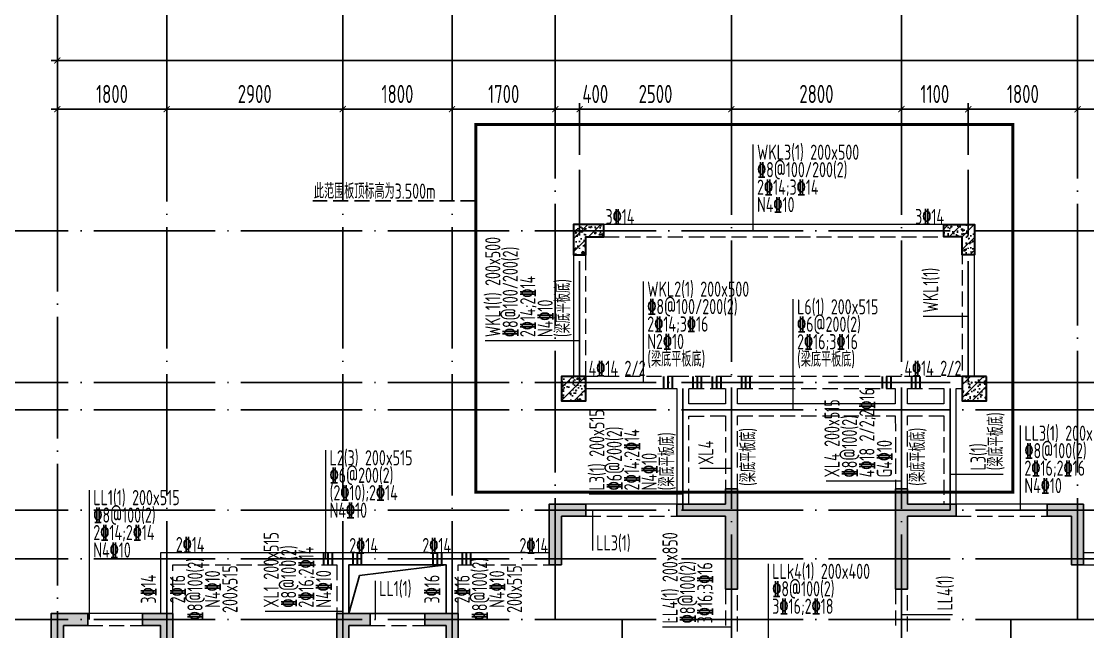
# Model space of a CAD drawing. Extents: x -1307975 to -76406, y -96289 to 379359.
# Drawn here: x -742445 to -724884, y 285583 to 295628 of the extents above; entities that cross this region are included whole.
import ezdxf
from ezdxf.enums import TextEntityAlignment as Align

# ---------------------------------------------------------------- set-up
doc = ezdxf.new("R2010")
doc.units = 0
doc.header["$LTSCALE"] = 1000
doc.linetypes.add('DASH', pattern=[0.35, 0.25, -0.1])
doc.linetypes.add('DOTE', pattern=[2.42, 2, -0.2, 0.02, -0.2])
doc.layers.get('0').update_dxf_attribs({"linetype": 'CONTINUOUS'})
doc.layers.get('DEFPOINTS').update_dxf_attribs({"linetype": 'CONTINUOUS'})
for name, color, linetype in [('A-AXIS', 1, 'CONTINUOUS'), ('A-DOTE', 10, 'DOTE'), ('S-D洞口', 4, 'CONTINUOUS'), ('S-L主梁线', 4, 'DASH'), ('S-L梁编号', 6, 'CONTINUOUS'), ('S-L梁配筋', 7, 'CONTINUOUS'), ('S-Q墙填充', 252, 'CONTINUOUS'), ('S-Q墙实线', 6, 'CONTINUOUS'), ('S-Y一般标注', 3, 'CONTINUOUS'), ('S-Z柱填充', 252, 'CONTINUOUS'), ('S-Z柱实线', 6, 'CONTINUOUS'), ('S-引出线', 40, 'CONTINUOUS'), ('TEXT', 2, 'CONTINUOUS')]:
    doc.layers.add(name, color=color, linetype=linetype)
doc.layers.add('梁附加箍筋', color=1, linetype='CONTINUOUS', lineweight=35)
doc.styles.add('TSSD_DIMENSION', font='Tssdeng.shx', dxfattribs={"width": 0.7, "bigfont": 'tssdchn.shx'})
doc.styles.add('TSSD_REIN', font='tssdeng.shx', dxfattribs={"width": 0.7, "height": 300, "bigfont": 'tssdchn.shx'})
doc.dimstyles.new('TSSD_100_100', dxfattribs={"dimtxt": 300, "dimasz": 100, "dimexe": 100, "dimexo": 250, "dimgap": 100, "dimtad": 1, "dimdec": 0, "dimzin": 0, "dimdsep": 46, "dimtxsty": 'TSSD_DIMENSION', "dimblk": 'ARCHTICK', "dimcen": 0, "dimdle": 100, "dimclrt": 7, "dimadec": 0, "dimazin": 0, "dimtfac": 1, "dimtdec": 0, "dimtix": 1, "dimtmove": 2, "dimatfit": 3, "dimldrblk": 'ARCHTICK', "dimfxl": 1, "dimtolj": 1, "dimtzin": 0, "dimarcsym": 0})
pattern_1 = [(50, (46738.58, -83346.06), (215.17805, -18.82564), [22.5, -247.5]), (355, (46738.58, -83346.06), (-41.6254, 225.65764), [18, -198]), (100.4514, (46756.5, -83347.63), (173.55281, 206.83186), [19.12206, -210.34263]), (46.1842, (46738.58, -83286.06), (320.1723, -49.6557), [33.75, -371.25]), (96.6356, (46765.26, -83290.2), (280.3988, 292.23536), [28.6831, -315.5139]), (351.1842, (46738.58, -83286.06), (280.3986, 292.2356), [27, -297]), (21, (46768.58, -83301.06), (179.07212, -120.78567), [22.5, -247.5]), (326, (46768.58, -83301.06), (72.9946, 217.545), [18, -198]), (71.4514, (46783.5, -83311.13), (252.0668, 96.75915), [19.12206, -210.34263]), (37.5, (46738.58, -83346.06), (3.647957, 99.868156), [0, -195.6, 0, -201, 0, -198.75]), (7.5, (46738.58, -83346.06), (78.92086, 118.32351), [0, -114.6, 0, -191.1, 0, -75.75]), (327.5, (46671.68, -83346.06), (160.14673, -6.76646), [0, -75, 0, -234, 0, -310.5]), (317.5, (46641.68, -83346.06), (174.95585, 30.0315), [0, -97.5, 0, -155.4, 0, -220.5]), (45, (46738.58, -83346.06), (-106.06602, 106.06602), [])]

# ---------------------------------------------------------------- blocks, each defined once
blk = doc.blocks.new('_ArchTick')
at = {"color": 0, "linetype": 'ByBlock', "const_width": 0.15}
blk.add_lwpolyline([(-0.5, -0.5), (0.5, 0.5)], dxfattribs=at)
blk = doc.blocks.new('*D190')
at = {"layer": 'DEFPOINTS', "color": 0, "transparency": 16777216}
for p in [(6400, 22100), (4600, 21100), (6400, 21100)]:
    blk.add_point(p, dxfattribs=at)
at = {"layer": 'S-Y一般标注', "color": 0, "lineweight": -2, "transparency": 16777216}
for p, q in [((4600, 21350), (4600, 22200)), ((6400, 21350), (6400, 22200)), ((4500, 22100), (6500, 22100))]:
    blk.add_line(p, q, dxfattribs=at)
at = {"layer": 'S-Y一般标注', "color": 0, "lineweight": -2, "transparency": 16777216, "xscale": 100, "yscale": 100, "zscale": 100, "rotation": 180}
blk.add_blockref('_ArchTick', (4600, 22100), dxfattribs=at)
at = {"layer": 'S-Y一般标注', "color": 0, "lineweight": -2, "transparency": 16777216, "xscale": 100, "yscale": 100, "zscale": 100}
blk.add_blockref('_ArchTick', (6400, 22100), dxfattribs=at)
at = {"layer": 'S-Y一般标注', "color": 7, "transparency": 16777216, "insert": (5500, 22350), "char_height": 300, "attachment_point": 5, "style": 'TSSD_DIMENSION'}
blk.add_mtext('\\A1;1800', dxfattribs=at)
blk = doc.blocks.new('*D191')
at = {"layer": 'DEFPOINTS', "color": 0, "transparency": 16777216}
for p in [(9300, 22100), (6400, 21100), (9300, 21100)]:
    blk.add_point(p, dxfattribs=at)
at = {"layer": 'S-Y一般标注', "color": 0, "lineweight": -2, "transparency": 16777216}
for p, q in [((6400, 21350), (6400, 22200)), ((9300, 21350), (9300, 22200)), ((6300, 22100), (9400, 22100))]:
    blk.add_line(p, q, dxfattribs=at)
at = {"layer": 'S-Y一般标注', "color": 0, "lineweight": -2, "transparency": 16777216, "xscale": 100, "yscale": 100, "zscale": 100, "rotation": 180}
blk.add_blockref('_ArchTick', (6400, 22100), dxfattribs=at)
at = {"layer": 'S-Y一般标注', "color": 0, "lineweight": -2, "transparency": 16777216, "xscale": 100, "yscale": 100, "zscale": 100}
blk.add_blockref('_ArchTick', (9300, 22100), dxfattribs=at)
at = {"layer": 'S-Y一般标注', "color": 7, "transparency": 16777216, "insert": (7850, 22350), "char_height": 300, "attachment_point": 5, "style": 'TSSD_DIMENSION'}
blk.add_mtext('\\A1;2900', dxfattribs=at)
blk = doc.blocks.new('*D192')
at = {"layer": 'DEFPOINTS', "color": 0, "transparency": 16777216}
for p in [(11100, 22100), (9300, 21100), (11100, 21100)]:
    blk.add_point(p, dxfattribs=at)
at = {"layer": 'S-Y一般标注', "color": 0, "lineweight": -2, "transparency": 16777216}
for p, q in [((9300, 21350), (9300, 22200)), ((11100, 21350), (11100, 22200)), ((9200, 22100), (11200, 22100))]:
    blk.add_line(p, q, dxfattribs=at)
at = {"layer": 'S-Y一般标注', "color": 0, "lineweight": -2, "transparency": 16777216, "xscale": 100, "yscale": 100, "zscale": 100, "rotation": 180}
blk.add_blockref('_ArchTick', (9300, 22100), dxfattribs=at)
at = {"layer": 'S-Y一般标注', "color": 0, "lineweight": -2, "transparency": 16777216, "xscale": 100, "yscale": 100, "zscale": 100}
blk.add_blockref('_ArchTick', (11100, 22100), dxfattribs=at)
at = {"layer": 'S-Y一般标注', "color": 7, "transparency": 16777216, "insert": (10200, 22350), "char_height": 300, "attachment_point": 5, "style": 'TSSD_DIMENSION'}
blk.add_mtext('\\A1;1800', dxfattribs=at)
blk = doc.blocks.new('*D193')
at = {"layer": 'DEFPOINTS', "color": 0, "transparency": 16777216}
for p in [(12800, 22100), (11100, 21100), (12800, 21100)]:
    blk.add_point(p, dxfattribs=at)
at = {"layer": 'S-Y一般标注', "color": 0, "lineweight": -2, "transparency": 16777216}
for p, q in [((11100, 21350), (11100, 22200)), ((12800, 21350), (12800, 22200)), ((11000, 22100), (12900, 22100))]:
    blk.add_line(p, q, dxfattribs=at)
at = {"layer": 'S-Y一般标注', "color": 0, "lineweight": -2, "transparency": 16777216, "xscale": 100, "yscale": 100, "zscale": 100, "rotation": 180}
blk.add_blockref('_ArchTick', (11100, 22100), dxfattribs=at)
at = {"layer": 'S-Y一般标注', "color": 0, "lineweight": -2, "transparency": 16777216, "xscale": 100, "yscale": 100, "zscale": 100}
blk.add_blockref('_ArchTick', (12800, 22100), dxfattribs=at)
at = {"layer": 'S-Y一般标注', "color": 7, "transparency": 16777216, "insert": (11950, 22350), "char_height": 300, "attachment_point": 5, "style": 'TSSD_DIMENSION'}
blk.add_mtext('\\A1;1700', dxfattribs=at)
blk = doc.blocks.new('*D194')
at = {"layer": 'DEFPOINTS', "color": 0, "transparency": 16777216}
for p in [(13200, 22100), (12800, 21100), (13200, 21100)]:
    blk.add_point(p, dxfattribs=at)
at = {"layer": 'S-Y一般标注', "color": 0, "lineweight": -2, "transparency": 16777216}
for p, q in [((12800, 21350), (12800, 22200)), ((13200, 21350), (13200, 22200)), ((12700, 22100), (13300, 22100))]:
    blk.add_line(p, q, dxfattribs=at)
at = {"layer": 'S-Y一般标注', "color": 0, "lineweight": -2, "transparency": 16777216, "xscale": 100, "yscale": 100, "zscale": 100, "rotation": 180}
blk.add_blockref('_ArchTick', (12800, 22100), dxfattribs=at)
at = {"layer": 'S-Y一般标注', "color": 0, "lineweight": -2, "transparency": 16777216, "xscale": 100, "yscale": 100, "zscale": 100}
blk.add_blockref('_ArchTick', (13200, 22100), dxfattribs=at)
at = {"layer": 'S-Y一般标注', "color": 7, "transparency": 16777216, "insert": (13458, 22350), "char_height": 300, "attachment_point": 5, "style": 'TSSD_DIMENSION'}
blk.add_mtext('\\A1;400', dxfattribs=at)
blk = doc.blocks.new('*D195')
at = {"layer": 'DEFPOINTS', "color": 0, "transparency": 16777216}
for p in [(18500, 22100), (15700, 21100), (18500, 21100)]:
    blk.add_point(p, dxfattribs=at)
at = {"layer": 'S-Y一般标注', "color": 0, "lineweight": -2, "transparency": 16777216}
for p, q in [((15700, 21350), (15700, 22200)), ((18500, 21350), (18500, 22200)), ((15600, 22100), (18600, 22100))]:
    blk.add_line(p, q, dxfattribs=at)
at = {"layer": 'S-Y一般标注', "color": 0, "lineweight": -2, "transparency": 16777216, "xscale": 100, "yscale": 100, "zscale": 100, "rotation": 180}
blk.add_blockref('_ArchTick', (15700, 22100), dxfattribs=at)
at = {"layer": 'S-Y一般标注', "color": 0, "lineweight": -2, "transparency": 16777216, "xscale": 100, "yscale": 100, "zscale": 100}
blk.add_blockref('_ArchTick', (18500, 22100), dxfattribs=at)
at = {"layer": 'S-Y一般标注', "color": 7, "transparency": 16777216, "insert": (17100, 22350), "char_height": 300, "attachment_point": 5, "style": 'TSSD_DIMENSION'}
blk.add_mtext('\\A1;2800', dxfattribs=at)
blk = doc.blocks.new('*D196')
at = {"layer": 'DEFPOINTS', "color": 0, "transparency": 16777216}
for p in [(19600, 22100), (18500, 21100), (19600, 21100)]:
    blk.add_point(p, dxfattribs=at)
at = {"layer": 'S-Y一般标注', "color": 0, "lineweight": -2, "transparency": 16777216}
for p, q in [((18500, 21350), (18500, 22200)), ((19600, 21350), (19600, 22200)), ((18400, 22100), (19700, 22100))]:
    blk.add_line(p, q, dxfattribs=at)
at = {"layer": 'S-Y一般标注', "color": 0, "lineweight": -2, "transparency": 16777216, "xscale": 100, "yscale": 100, "zscale": 100, "rotation": 180}
blk.add_blockref('_ArchTick', (18500, 22100), dxfattribs=at)
at = {"layer": 'S-Y一般标注', "color": 0, "lineweight": -2, "transparency": 16777216, "xscale": 100, "yscale": 100, "zscale": 100}
blk.add_blockref('_ArchTick', (19600, 22100), dxfattribs=at)
at = {"layer": 'S-Y一般标注', "color": 7, "transparency": 16777216, "insert": (19050, 22350), "char_height": 300, "attachment_point": 5, "style": 'TSSD_DIMENSION'}
blk.add_mtext('\\A1;1100', dxfattribs=at)
blk = doc.blocks.new('*D197')
at = {"layer": 'DEFPOINTS', "color": 0, "transparency": 16777216}
for p in [(23100, 22100), (21400, 21100), (23100, 21100)]:
    blk.add_point(p, dxfattribs=at)
at = {"layer": 'S-Y一般标注', "color": 0, "lineweight": -2, "transparency": 16777216}
for p, q in [((21400, 21350), (21400, 22200)), ((23100, 21350), (23100, 22200)), ((21300, 22100), (23200, 22100))]:
    blk.add_line(p, q, dxfattribs=at)
at = {"layer": 'S-Y一般标注', "color": 0, "lineweight": -2, "transparency": 16777216, "xscale": 100, "yscale": 100, "zscale": 100, "rotation": 180}
blk.add_blockref('_ArchTick', (21400, 22100), dxfattribs=at)
at = {"layer": 'S-Y一般标注', "color": 0, "lineweight": -2, "transparency": 16777216, "xscale": 100, "yscale": 100, "zscale": 100}
blk.add_blockref('_ArchTick', (23100, 22100), dxfattribs=at)
at = {"layer": 'S-Y一般标注', "color": 7, "transparency": 16777216, "insert": (22250, 22350), "char_height": 300, "attachment_point": 5, "style": 'TSSD_DIMENSION'}
blk.add_mtext('\\A1;1700', dxfattribs=at)
blk = doc.blocks.new('*D212')
at = {"layer": 'DEFPOINTS', "color": 0, "transparency": 16777216}
for p in [(54600, 22900), (4600, 21100), (54600, 21100)]:
    blk.add_point(p, dxfattribs=at)
at = {"layer": 'S-Y一般标注', "color": 0, "lineweight": -2, "transparency": 16777216}
for p, q in [((4500, 22900), (54700, 22900)), ((4600, 21350), (4600, 23000)), ((54600, 21350), (54600, 23000))]:
    blk.add_line(p, q, dxfattribs=at)
at = {"layer": 'S-Y一般标注', "color": 0, "lineweight": -2, "transparency": 16777216, "xscale": 100, "yscale": 100, "zscale": 100, "rotation": 180}
blk.add_blockref('_ArchTick', (4600, 22900), dxfattribs=at)
at = {"layer": 'S-Y一般标注', "color": 0, "lineweight": -2, "transparency": 16777216, "xscale": 100, "yscale": 100, "zscale": 100}
blk.add_blockref('_ArchTick', (54600, 22900), dxfattribs=at)
at = {"layer": 'S-Y一般标注', "color": 7, "transparency": 16777216, "insert": (29600, 23150), "char_height": 300, "attachment_point": 5, "style": 'TSSD_DIMENSION'}
blk.add_mtext('\\A1;50000', dxfattribs=at)
blk = doc.blocks.new('*D225')
at = {"layer": 'DEFPOINTS', "color": 0, "transparency": 16777216}
for p in [(15700, 22100), (13200, 21100), (15700, 21100)]:
    blk.add_point(p, dxfattribs=at)
at = {"layer": 'S-Y一般标注', "color": 0, "lineweight": -2, "transparency": 16777216}
for p, q in [((13200, 21350), (13200, 22200)), ((15700, 21350), (15700, 22200)), ((13100, 22100), (15800, 22100))]:
    blk.add_line(p, q, dxfattribs=at)
at = {"layer": 'S-Y一般标注', "color": 0, "lineweight": -2, "transparency": 16777216, "xscale": 100, "yscale": 100, "zscale": 100, "rotation": 180}
blk.add_blockref('_ArchTick', (13200, 22100), dxfattribs=at)
at = {"layer": 'S-Y一般标注', "color": 0, "lineweight": -2, "transparency": 16777216, "xscale": 100, "yscale": 100, "zscale": 100}
blk.add_blockref('_ArchTick', (15700, 22100), dxfattribs=at)
at = {"layer": 'S-Y一般标注', "color": 7, "transparency": 16777216, "insert": (14450, 22350), "char_height": 300, "attachment_point": 5, "style": 'TSSD_DIMENSION'}
blk.add_mtext('\\A1;2500', dxfattribs=at)
blk = doc.blocks.new('*D226')
at = {"layer": 'DEFPOINTS', "color": 0, "transparency": 16777216}
for p in [(21400, 22100), (19600, 21100), (21400, 21100)]:
    blk.add_point(p, dxfattribs=at)
at = {"layer": 'S-Y一般标注', "color": 0, "lineweight": -2, "transparency": 16777216}
for p, q in [((19600, 21350), (19600, 22200)), ((21400, 21350), (21400, 22200)), ((19500, 22100), (21500, 22100))]:
    blk.add_line(p, q, dxfattribs=at)
at = {"layer": 'S-Y一般标注', "color": 0, "lineweight": -2, "transparency": 16777216, "xscale": 100, "yscale": 100, "zscale": 100, "rotation": 180}
blk.add_blockref('_ArchTick', (19600, 22100), dxfattribs=at)
at = {"layer": 'S-Y一般标注', "color": 0, "lineweight": -2, "transparency": 16777216, "xscale": 100, "yscale": 100, "zscale": 100}
blk.add_blockref('_ArchTick', (21400, 22100), dxfattribs=at)
at = {"layer": 'S-Y一般标注', "color": 7, "transparency": 16777216, "insert": (20500, 22350), "char_height": 300, "attachment_point": 5, "style": 'TSSD_DIMENSION'}
blk.add_mtext('\\A1;1800', dxfattribs=at)
blk = doc.blocks.new('20210807.15313138')
at = {"layer": 'S-Q墙填充'}
h = blk.add_hatch(color=252, dxfattribs=at)
h.dxf.hatch_style = 1
h.paths.add_polyline_path([(72216, 67840), (72216, 68190), (72016, 68190), (72016, 67940), (71216, 67940), (71216, 67740), (72016, 67740), (72016, 66540), (72216, 66540)])
h = blk.add_hatch(color=252, dxfattribs=at)
h.dxf.hatch_style = 1
h.paths.add_polyline_path([(74816, 67840), (74816, 66540), (75016, 66540), (75016, 67740), (75815, 67740), (75815, 67940), (75016, 67940), (75016, 68190), (74816, 68190)])
h = blk.add_hatch(color=252, dxfattribs=at)
h.dxf.hatch_style = 1
h.paths.add_polyline_path([(69316, 67740), (69716, 67740), (69716, 67940), (69116, 67940), (69116, 66940), (69316, 66940)])
h = blk.add_hatch(color=252, dxfattribs=at)
h.dxf.hatch_style = 1
h.paths.add_polyline_path([(77916, 67940), (77316, 67940), (77316, 67740), (77716, 67740), (77716, 66940), (77916, 66940)])
h = blk.add_hatch(color=252, dxfattribs=at)
h.dxf.hatch_style = 1
h.paths.add_polyline_path([(61116, 65940), (61516, 65940), (61516, 66140), (60916, 66140), (60916, 63140), (61816, 63140), (61816, 63340), (61116, 63340)])
h = blk.add_hatch(color=252, dxfattribs=at)
h.dxf.hatch_style = 1
h.paths.add_polyline_path([(62416, 65940), (62716, 65940), (62716, 65290), (62916, 65290), (62916, 66140), (62416, 66140)])
h = blk.add_hatch(color=252, dxfattribs=at)
h.dxf.hatch_style = 1
h.paths.add_polyline_path([(65816, 65940), (66166, 65940), (66166, 66140), (65616, 66140), (65616, 63140), (65816, 63140)])
h = blk.add_hatch(color=252, dxfattribs=at)
h.dxf.hatch_style = 1
h.paths.add_polyline_path([(67616, 66140), (67066, 66140), (67066, 65940), (67416, 65940), (67416, 65140), (67616, 65140)])
at = {"layer": 'S-Z柱填充'}
h = blk.add_hatch(dxfattribs=at)
h.set_pattern_fill('ARMORED', color=256, scale=30, style=0)
h.set_pattern_definition(pattern_1)
h.paths.add_polyline_path([(70016, 72540), (69516, 72540), (69516, 72040), (69716, 72040), (69716, 72340), (70016, 72340)])
h = blk.add_hatch(dxfattribs=at)
h.set_pattern_fill('ARMORED', color=256, scale=30, style=0)
h.set_pattern_definition(pattern_1)
h.paths.add_polyline_path([(75616, 72540), (76116, 72540), (76116, 72040), (75916, 72040), (75916, 72340), (75616, 72340)])
h = blk.add_hatch(dxfattribs=at)
h.set_pattern_fill('ARMORED', color=256, scale=30, style=0)
h.set_pattern_definition([(50, (-310092.94, 38050.78), (215.178055, -18.82564), [22.5, -247.5]), (355, (-310092.94, 38050.78), (-41.6254, 225.65764), [18, -198]), (100.4514, (-310075.01, 38049.2), (173.55281, 206.83186), [19.12206, -210.34263]), (46.1842, (-310092.94, 38110.78), (320.17231, -49.6557), [33.75, -371.25]), (96.6356, (-310066.26, 38106.64), (280.3988, 292.23536), [28.6831, -315.5139]), (351.1842, (-310092.94, 38110.78), (280.39858, 292.23558), [27, -297]), (21, (-310062.94, 38095.78), (179.072116, -120.78567), [22.5, -247.5]), (326, (-310062.94, 38095.78), (72.9946, 217.54501), [18, -198]), (71.4514, (-310048.02, 38085.71), (252.06679, 96.75915), [19.12206, -210.34263]), (37.5, (-310092.945, 38050.78), (3.647957, 99.868156), [0, -195.6, 0, -201, 0, -198.75]), (7.5, (-310092.94, 38050.78), (78.92086, 118.323514), [0, -114.6, 0, -191.1, 0, -75.75]), (327.5, (-310159.845, 38050.78), (160.146731, -6.766462), [0, -75, 0, -234, 0, -310.5]), (317.5, (-310189.84, 38050.78), (174.95585, 30.031495), [0, -97.5, 0, -155.4, 0, -220.5]), (45, (-310092.94, 38050.78), (-106.06602, 106.06602), [])])
h.paths.add_polyline_path([(69716, 70040), (69316, 70040), (69316, 69640), (69716, 69640)])
h = blk.add_hatch(dxfattribs=at)
h.set_pattern_fill('ARMORED', color=256, scale=30, style=0)
h.set_pattern_definition([(50, (-309692.94, 38050.78), (215.178055, -18.82564), [22.5, -247.5]), (355, (-309692.94, 38050.78), (-41.6254, 225.65764), [18, -198]), (100.4514, (-309675.01, 38049.21), (173.55281, 206.83186), [19.12206, -210.34263]), (46.1842, (-309692.94, 38110.78), (320.17231, -49.6557), [33.75, -371.25]), (96.6356, (-309666.26, 38106.64), (280.3988, 292.23536), [28.6831, -315.5139]), (351.1842, (-309692.94, 38110.78), (280.39858, 292.23558), [27, -297]), (21, (-309662.94, 38095.78), (179.072116, -120.78567), [22.5, -247.5]), (326, (-309662.94, 38095.78), (72.9946, 217.54501), [18, -198]), (71.4514, (-309648.02, 38085.71), (252.06679, 96.75915), [19.12206, -210.34263]), (37.5, (-309692.945, 38050.78), (3.647957, 99.868156), [0, -195.6, 0, -201, 0, -198.75]), (7.5, (-309692.94, 38050.78), (78.92086, 118.323514), [0, -114.6, 0, -191.1, 0, -75.75]), (327.5, (-309759.845, 38050.78), (160.146731, -6.766462), [0, -75, 0, -234, 0, -310.5]), (317.5, (-309789.84, 38050.78), (174.95585, 30.031495), [0, -97.5, 0, -155.4, 0, -220.5]), (45, (-309692.94, 38050.78), (-106.06602, 106.06602), [])])
h.paths.add_polyline_path([(76316, 70040), (75916, 70040), (75916, 69640), (76316, 69640)])
at = {"layer": 'S-D洞口', "color": 5}
blk.add_lwpolyline([(65816, 66140), (67416, 66140), (67416, 66940), (65816, 66940), (65816, 66140), (65993, 66762), (67416, 66940)], dxfattribs=at)
at = {"layer": 'S-L主梁线', "linetype": 'ByBlock', "lineweight": 18}
for p, q in [((75716, 72540), (70016, 72540)), ((69516, 72040), (69516, 70040)), ((76116, 70040), (76116, 72140)), ((69716, 69840), (71215, 69840)), ((71215, 69840), (71216, 67940)), ((75815, 67940), (75815, 69840)), ((72016, 69590), (71415, 69589)), ((74815, 69590), (72216, 69590)), ((75615, 69590), (75015, 69590)), ((75816, 69590), (75815, 69590)), ((71216, 67940), (69716, 67940)), ((77316, 67940), (75815, 67940)), ((62716, 67140), (62716, 66140)), ((65716, 67140), (62716, 67140)), ((67516, 67140), (65716, 67140)), ((69116, 67140), (67516, 67140)), ((79516, 67140), (77916, 67140)), ((65816, 66940), (67416, 66940)), ((65816, 66140), (65816, 66940)), ((67416, 66940), (67416, 66140)), ((62416, 66140), (61516, 66140)), ((67066, 66140), (66166, 66140))]:
    blk.add_line(p, q, dxfattribs=at)
at = {"layer": 'S-L主梁线', "linetype": 'DASH', "lineweight": 18}
for p, q in [((70016, 72340), (75716, 72340)), ((69716, 70040), (69716, 72040)), ((75916, 72140), (75916, 70040)), ((71315, 70040), (69716, 70040)), ((72116, 70040), (71315, 70040)), ((74915, 70040), (72116, 70040)), ((75916, 70040), (74915, 70040)), ((71415, 69589), (71415, 69840)), ((71415, 69840), (72016, 69840)), ((72016, 69840), (72016, 69590)), ((72216, 69590), (72216, 69840)), ((72216, 69840), (74815, 69840)), ((74815, 69840), (74815, 69590)), ((75015, 69590), (75015, 69840)), ((75015, 69840), (75615, 69840)), ((75615, 69840), (75615, 69590)), ((75815, 69840), (75916, 69840)), ((71415, 69389), (72016, 69390)), ((71416, 67940), (71415, 69389)), ((72016, 69390), (72016, 68190)), ((72216, 68190), (72216, 69390)), ((72216, 69390), (74815, 69390)), ((74815, 69390), (74816, 68190)), ((75015, 69390), (75616, 69390)), ((75016, 68190), (75015, 69390)), ((75615, 69390), (75615, 67940)), ((69716, 67740), (71216, 67740)), ((75815, 67740), (77316, 67740)), ((62916, 66940), (65616, 66940)), ((62916, 66140), (62916, 66940)), ((65616, 66940), (65616, 66140)), ((67616, 66940), (69116, 66940)), ((67616, 66140), (67616, 66940)), ((77916, 66940), (79416, 66940)), ((72016, 66540), (72016, 65840)), ((72216, 65840), (72216, 66540)), ((74816, 66540), (74816, 65840)), ((75016, 65840), (75016, 66540)), ((61516, 65940), (62416, 65940)), ((66166, 65940), (67066, 65940))]:
    blk.add_line(p, q, dxfattribs=at)
at = {"layer": 'S-Q墙实线'}
blk.add_lwpolyline([(72216, 67840), (72216, 68190), (72016, 68190), (72016, 67940), (71216, 67940), (71216, 67740), (72016, 67740), (72016, 66540), (72216, 66540), (72216, 67840)], dxfattribs=at)
for points in [[(74816, 67840), (74816, 66540), (75016, 66540), (75016, 67740), (75815, 67740), (75815, 67940), (75016, 67940), (75016, 68190), (74816, 68190)], [(69316, 67740), (69716, 67740), (69716, 67940), (69116, 67940), (69116, 66940), (69316, 66940)], [(77916, 67940), (77316, 67940), (77316, 67740), (77716, 67740), (77716, 66940), (77916, 66940)], [(61116, 65940), (61516, 65940), (61516, 66140), (60916, 66140), (60916, 63140), (61816, 63140), (61816, 63340), (61116, 63340)], [(62416, 65940), (62716, 65940), (62716, 65290), (62916, 65290), (62916, 66140), (62416, 66140)], [(65816, 65940), (66166, 65940), (66166, 66140), (65616, 66140), (65616, 63140), (65816, 63140)], [(67616, 66140), (67066, 66140), (67066, 65940), (67416, 65940), (67416, 65140), (67616, 65140)]]:
    blk.add_lwpolyline(points, close=True, dxfattribs=at)
at = {"layer": 'S-Z柱实线', "lineweight": 35}
for points in [[(70016, 72540), (69516, 72540), (69516, 72040), (69716, 72040), (69716, 72340), (70016, 72340), (70016, 72540)], [(75616, 72540), (76116, 72540), (76116, 72040), (75916, 72040), (75916, 72340), (75616, 72340), (75616, 72540)]]:
    blk.add_lwpolyline(points, dxfattribs=at)
for points in [[(69716, 70040), (69316, 70040), (69316, 69640), (69716, 69640)], [(76316, 70040), (75916, 70040), (75916, 69640), (76316, 69640)]]:
    blk.add_lwpolyline(points, close=True, dxfattribs=at)
blk = doc.blocks.new('20210726.16350016')
at = {"layer": 'A-AXIS'}
for p, q in [((4600, 21100), (4600, 23900)), ((6400, 21100), (6400, 23900)), ((9300, 21100), (9300, 23900)), ((11100, 21100), (11100, 23900)), ((12800, 21100), (12800, 23900)), ((15700, 21100), (15700, 23900)), ((18500, 21100), (18500, 23900)), ((21400, 21100), (21400, 23900))]:
    blk.add_line(p, q, dxfattribs=at)
at = {"layer": 'A-DOTE'}
for p, q in [((4600, 21100), (4600, 3600)), ((6400, 10900), (6400, 21100)), ((9300, 10900), (9300, 21100)), ((11100, 10900), (11100, 21100)), ((12800, 13700), (12800, 21100)), ((13200, 17600), (13200, 21100)), ((15700, 13100.3), (15700, 21100)), ((18500, 13100.3), (18500, 21100)), ((19600, 17600), (19600, 21100)), ((21400, 13700), (21400, 21100)), ((55600, 20100), (3600, 20100)), ((55600, 17600), (3600, 17600)), ((14900, 15500), (14900, 17600)), ((19300, 15500), (19300, 17600)), ((55600, 17150), (3600, 17150)), ((55600, 15500), (3600, 15500)), ((55600, 14700), (3600, 14700)), ((55600, 13700), (3600, 13700)), ((13900.2, 13700), (13900, 3600)), ((20299.8, 13700), (20300, 3600))]:
    blk.add_line(p, q, dxfattribs=at)
at = {"layer": 'S-Y一般标注'}
for base, p1, p2, picture, middle in [((54600, 22900), (4600, 21100), (54600, 21100), '*D212', (29600, 23150)), ((6400, 22100), (4600, 21100), (6400, 21100), '*D190', (5500, 22350)), ((9300, 22100), (6400, 21100), (9300, 21100), '*D191', (7850, 22350)), ((11100, 22100), (9300, 21100), (11100, 21100), '*D192', (10200, 22350)), ((12800, 22100), (11100, 21100), (12800, 21100), '*D193', (11950, 22350)), ((15700, 22100), (13200, 21100), (15700, 21100), '*D225', (14450, 22350)), ((18500, 22100), (15700, 21100), (18500, 21100), '*D195', (17100, 22350)), ((19600, 22100), (18500, 21100), (19600, 21100), '*D196', (19050, 22350)), ((21400, 22100), (19600, 21100), (21400, 21100), '*D226', (20500, 22350)), ((23100, 22100), (21400, 21100), (23100, 21100), '*D197', (22250, 22350))]:
    dim = blk.add_linear_dim(base=base, p1=p1, p2=p2, dimstyle='TSSD_100_100', dxfattribs=at)
    dim.commit()
    dim.dimension.update_dxf_attribs({"geometry": picture, "text_midpoint": middle})
dim = blk.add_linear_dim(base=(13200, 22100), p1=(12800, 21100), p2=(13200, 21100), dimstyle='TSSD_100_100', dxfattribs=at)
dim.commit()
dim.dimension.update_dxf_attribs({"geometry": '*D194', "text_midpoint": (13458.1, 22350), "dimtype": 160})

msp = doc.modelspace()

# ---------------------------------------------------------------- linework, layer by layer
at = {"layer": 'S-L梁编号', "lineweight": 18}
for p, q in [((-730391.06, 292182.6), (-730391.06, 293599.38)), ((-732199.06, 289682.74), (-732199.06, 291346.03)), ((-729732.39, 289241.87), (-729732.39, 291055.07)), ((-726850.85, 290772.9), (-727595.8, 290772.9)), ((-733250.85, 290368.69), (-734805.76, 290368.69)), ((-725988.49, 287582.6), (-725988.49, 288974.38)), ((-737430.25, 286782.6), (-737430.25, 288569.61)), ((-730750.85, 288266.52), (-731268.52, 288266.52)), ((-727151.22, 288174.81), (-726276.02, 288174.81)), ((-727950.56, 288059.35), (-729190.79, 288059.35)), ((-741321.31, 285782.6), (-741321.31, 287914.46)), ((-731551.01, 287845.79), (-733092.18, 287845.79)), ((-733039.3, 287582.6), (-733039.3, 286919.86)), ((-730140.9, 285182.87), (-730140.9, 286701.04)), ((-736614.17, 285782.6), (-736614.17, 286417.11)), ((-737150.84, 285915.48), (-738426.74, 285915.48)), ((-727950.85, 285867.45), (-727110.43, 285867.45)), ((-730750.85, 285657.15), (-731887.45, 285657.15))]:
    msp.add_line(p, q, dxfattribs=at)
at = {"layer": 'S-引出线', "linetype": 'DASH', "const_width": 50}
msp.add_lwpolyline([(-734960.79, 293929.96), (-726116.82, 293929.96), (-726116.82, 287879.91), (-734960.79, 287879.91)], close=True, dxfattribs=at)
at = {"layer": 'S-引出线', "linetype": 'DASH'}
msp.add_lwpolyline([(-734959.62, 292676.1), (-734959.62, 292676.1), (-737643.76, 292676.1)], dxfattribs=at)
at = {"layer": '梁附加箍筋', "lineweight": 35}
for p, q in [((-731861.33, 289582.63), (-731861.34, 289782.63)), ((-731791.33, 289582.63), (-731791.34, 289782.63)), ((-731721.33, 289582.63), (-731721.34, 289782.63)), ((-731381.33, 289582.64), (-731381.34, 289782.64)), ((-731311.33, 289582.64), (-731311.34, 289782.64)), ((-731241.33, 289582.64), (-731241.34, 289782.64)), ((-731060.85, 289582.65), (-731060.85, 289782.65)), ((-730990.85, 289582.65), (-730990.85, 289782.65)), ((-730920.85, 289582.65), (-730920.85, 289782.65)), ((-730580.85, 289582.66), (-730580.85, 289782.66)), ((-730510.85, 289582.66), (-730510.85, 289782.66)), ((-730440.85, 289582.66), (-730440.85, 289782.66)), ((-728261.55, 289582.71), (-728261.56, 289782.71)), ((-728191.55, 289582.71), (-728191.56, 289782.71)), ((-728121.55, 289582.71), (-728121.56, 289782.71)), ((-727781.55, 289582.72), (-727781.56, 289782.72)), ((-727711.55, 289582.72), (-727711.56, 289782.72)), ((-727641.55, 289582.72), (-727641.56, 289782.72)), ((-737460.85, 286682.6), (-737460.85, 286882.6)), ((-737390.85, 286682.6), (-737390.85, 286882.6)), ((-737320.85, 286682.6), (-737320.85, 286882.6)), ((-736980.85, 286682.6), (-736980.85, 286882.6)), ((-736910.85, 286682.6), (-736910.85, 286882.6)), ((-736840.85, 286682.6), (-736840.85, 286882.6)), ((-735660.84, 286682.6), (-735660.84, 286882.6)), ((-735590.84, 286682.6), (-735590.84, 286882.6)), ((-735520.84, 286682.6), (-735520.84, 286882.6)), ((-735180.84, 286682.6), (-735180.84, 286882.6)), ((-735110.84, 286682.6), (-735110.84, 286882.6)), ((-735040.84, 286682.6), (-735040.84, 286882.6))]:
    msp.add_line(p, q, dxfattribs=at)

# ---------------------------------------------------------------- block references
at = {"layer": 'A-DOTE'}
msp.add_blockref('20210726.16350016', (-746450.85, 272082.55), dxfattribs=at)
at = {"layer": 'S-Q墙填充'}
msp.add_blockref('20210807.15313138', (-802866.49, 219743.06), dxfattribs=at)

# ---------------------------------------------------------------- texts
at = {"layer": 'S-L梁编号', "color": 6, "style": 'TSSD_REIN', "width": 0.7}
for s, p in [('WKL3(1) 200x500', (-730328.56, 293349.38)), ('WKL2(1) 200x500', (-732136.56, 291096.03)), ('L6(1) 200x515', (-729669.89, 290805.07)), ('LL3(1) 200x515', (-725925.99, 288724.38)), ('L2(3) 200x515', (-737367.75, 288319.61)), ('LL1(1) 200x515', (-741258.81, 287664.46)), ('LL3(1)', (-732976.8, 286919.86)), ('LLk4(1) 200x400', (-730078.4, 286451.04)), ('LL1(1)', (-736551.67, 286167.11))]:
    msp.add_text(s, height=250, dxfattribs=at).set_placement(p)
for s, p in [('WKL1(1) 200x500', (-734555.76, 290431.19)), ('WKL1(1)', (-727345.8, 290835.4)), ('L3(1) 200x515', (-732842.18, 287908.29)), ('XL4 200x515', (-728969.63, 288121.85)), ('XL4', (-731047.36, 288329.02)), ('L3(1)', (-726563.52, 288237.31)), ('XL1 200x515', (-738205.59, 285977.98)), ('LL4(1) 200x850', (-731637.45, 285719.65)), ('LL4(1)', (-727110.43, 285929.95))]:
    msp.add_text(s, height=250, rotation=90, dxfattribs=at).set_placement(p)
at = {"layer": 'S-L梁配筋', "color": 7, "style": 'TSSD_REIN', "width": 0.7}
for s, p in [('%%1328@100/200(2)', (-730328.56, 293061.88)), ('2%%13214;3%%13214', (-730328.56, 292774.38)), ('N4%%13210', (-730328.56, 292486.88)), ('3%%13214', (-732824.39, 292288.52)), ('%%1328@100/200(2)', (-732136.56, 290808.53)), ('%%1326@200(2)', (-729669.89, 290517.57)), ('2%%13214;3%%13216', (-732136.56, 290521.03)), ('N2%%13210', (-732136.56, 290233.53)), ('(梁底平板底)', (-732136.56, 289946.03)), ('(梁底平板底)', (-729669.89, 289942.57)), ('%%1328@100(2)', (-725925.99, 288436.88)), ('2%%13216;2%%13216', (-725925.99, 288149.38)), ('%%1326@200(2)', (-737367.75, 288032.11)), ('(2%%13210);2%%13214', (-737367.75, 287744.61)), ('N4%%13210', (-725925.99, 287861.88)), ('%%1328@100(2)', (-741258.81, 287376.96)), ('N4%%13210', (-737367.75, 287457.11)), ('2%%13214;2%%13214', (-741258.81, 287089.46)), ('2%%13214', (-739900.84, 286891.8)), ('N4%%13210', (-741258.81, 286801.96)), ('%%1328@100(2)', (-730078.4, 286163.54)), ('3%%13216;2%%13218', (-730078.4, 285876.04))]:
    msp.add_text(s, height=250, dxfattribs=at).set_placement(p)
msp.add_text('3%%13214', height=250, rotation=360, dxfattribs=at).set_placement((-727249.69, 292290.05), align=Align.RIGHT)
for s, p in [('%%1328@100/200(2)', (-734268.26, 290431.19)), ('2%%13214;2%%13214', (-733980.76, 290431.19)), ('(梁底平板底)', (-733405.76, 290431.19)), ('N4%%13210', (-733693.26, 290431.19)), ('%%1328@100(2)', (-728682.13, 288121.85)), ('(梁底平板底)', (-726276.02, 288237.31)), ('%%1326@200(2)', (-732554.68, 287908.29)), ('2%%13214;2%%13214', (-732267.18, 287908.29)), ('(梁底平板底)', (-730353.72, 287980.85)), ('(梁底平板底)', (-727560.82, 287983.18)), ('(梁底平板底)', (-731692.18, 287908.29)), ('G4%%13210', (-728107.13, 288121.85)), ('N4%%13210', (-731979.68, 287908.29)), ('%%1328@100(2)', (-737918.09, 285977.98)), ('%%1328@100(2)', (-731349.95, 285719.65)), ('3%%13216;3%%13216', (-731062.45, 285719.65)), ('N4%%13210', (-737343.09, 285977.98))]:
    msp.add_text(s, height=250, rotation=90, dxfattribs=at).set_placement(p)
at = {"layer": 'S-L梁配筋', "color": 1, "style": 'TSSD_REIN', "width": 0.7}
for s, p in [('2%%13216;3%%13216', (-729669.89, 290230.07)), ('4%%13214 2/2', (-733102.4, 289793.1))]:
    msp.add_text(s, height=250, dxfattribs=at).set_placement(p)
msp.add_text('4%%13214 2/2', height=250, dxfattribs=at).set_placement((-726962.92, 289793.23), align=Align.RIGHT)
for s, p in [('4%%13218 2/2;2%%13216', (-728394.63, 288121.85)), ('2%%13216;2%%13214', (-737630.59, 285977.98))]:
    msp.add_text(s, height=250, rotation=90, dxfattribs=at).set_placement(p)
at = {"layer": 'S-L梁配筋', "color": 7, "style": 'TSSD_REIN', "width": 0.7}
for p in [(-736571.45, 286875.26), (-735367.92, 286875.26), (-733768.63, 286875.26)]:
    msp.add_text('2%%13214', height=250, dxfattribs=at).set_placement(p, align=Align.RIGHT)
for s, p in [('%%1328@100(2)', (-739383.62, 286282.6)), ('%%1328@100(2)', (-734698.94, 286282.6)), ('200x515', (-738808.62, 286282.6)), ('200x515', (-734123.94, 286282.6)), ('3%%13214', (-740152.14, 286282.6)), ('2%%13216', (-739671.12, 286282.6)), ('N4%%13210', (-739096.12, 286282.6)), ('3%%13216', (-735483.61, 286282.6)), ('2%%13216', (-734986.44, 286282.6)), ('N4%%13210', (-734411.44, 286282.6))]:
    msp.add_text(s, height=250, rotation=90, dxfattribs=at).set_placement(p, align=Align.BOTTOM_CENTER)
at = {"layer": 'TEXT', "color": 3, "style": 'TSSD_REIN', "width": 0.7}
msp.add_text('此范围板顶标高为3.500m', height=250, rotation=360, dxfattribs=at).set_placement((-737626.56, 292708.67))

doc.saveas('drawing.dxf')
